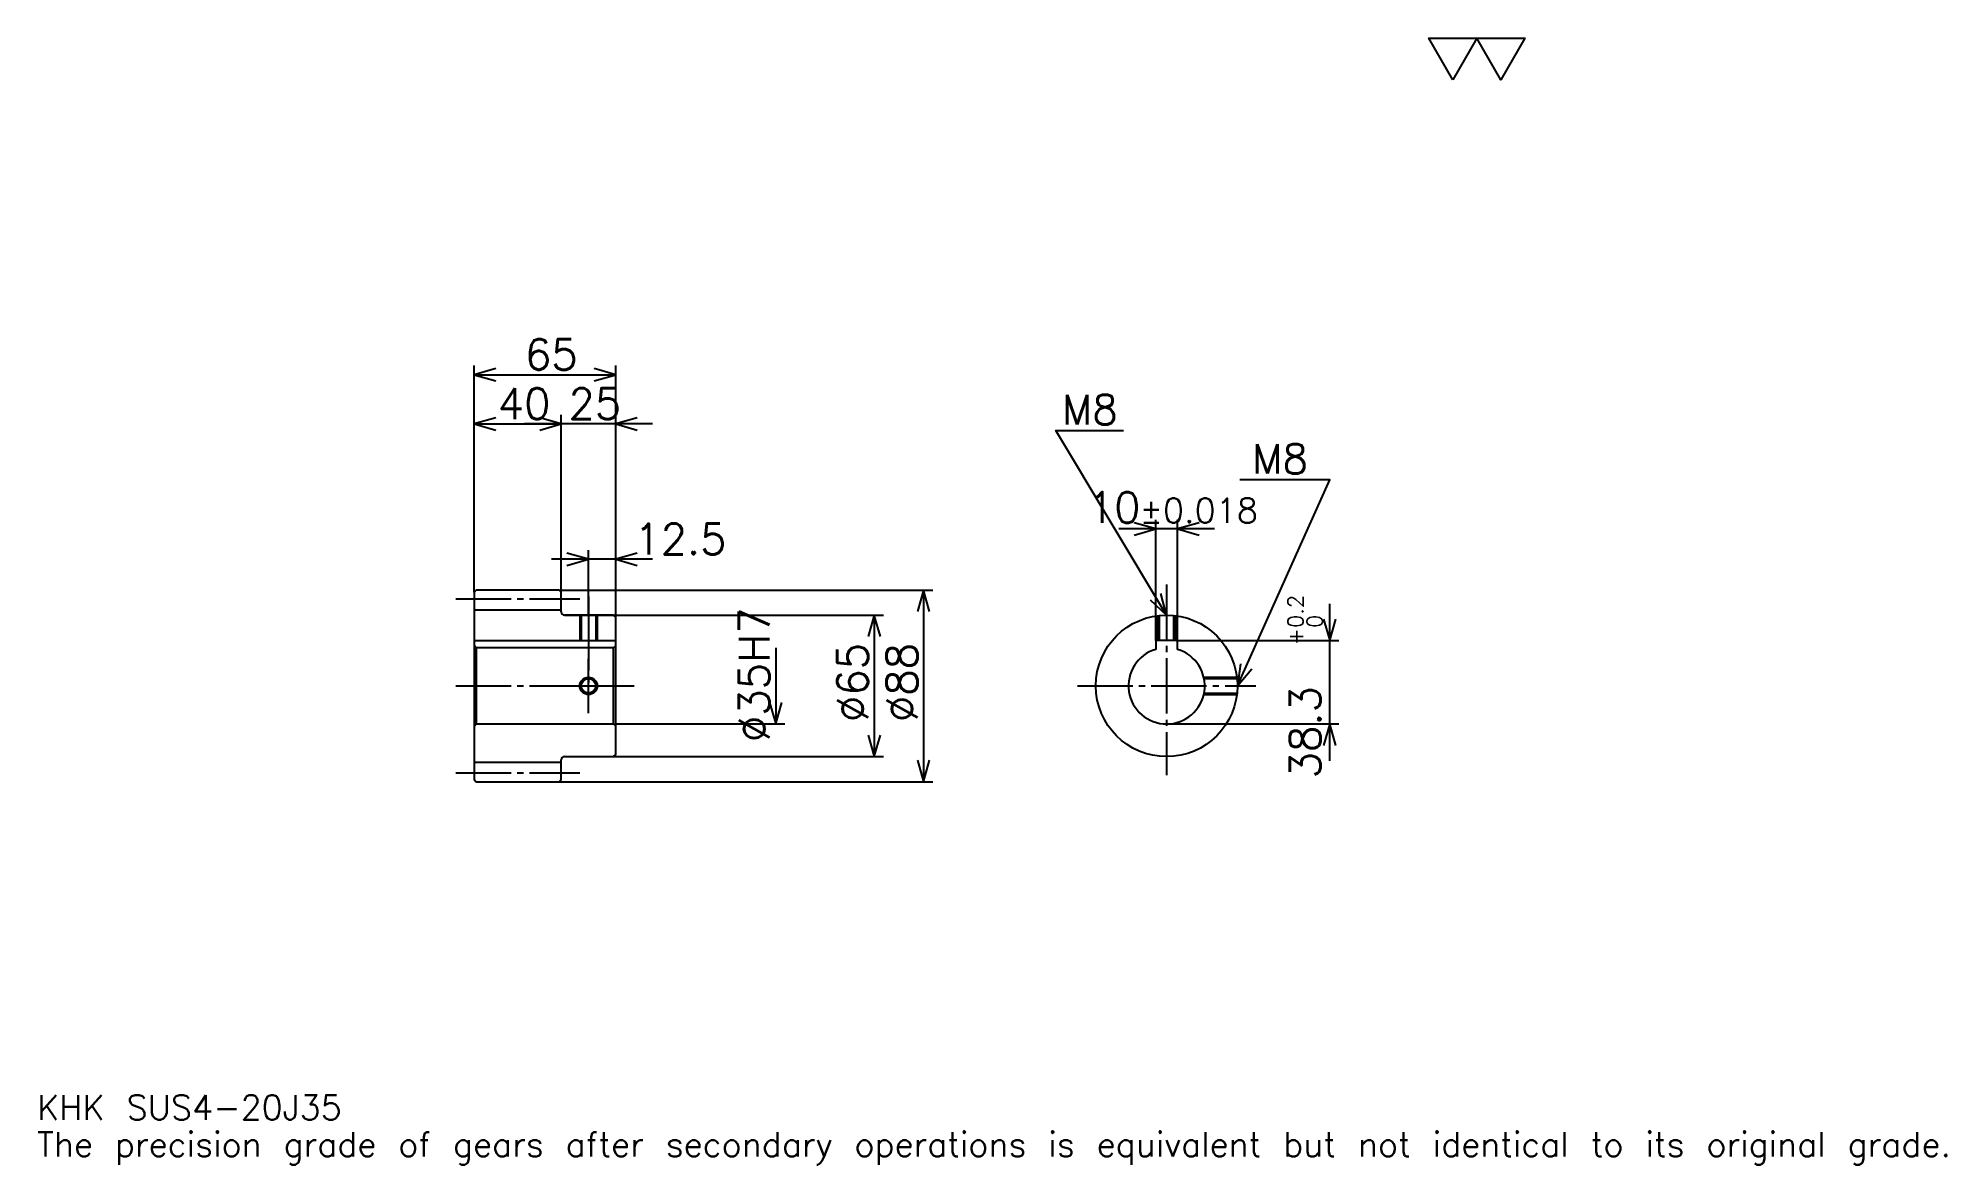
# Model space of a CAD drawing. Extents: x 29 to 905, y 10 to 528.
import ezdxf

# ---------------------------------------------------------------- set-up
doc = ezdxf.new("R2010")
doc.units = 0
doc.linetypes.add('DASHDOT', pattern=[33.913044, 25.434783, -2.826087, 2.826087, -2.826087])
doc.layers.get('0').update_dxf_attribs({"linetype": 'CONTINUOUS'})
doc.layers.add('DASHDOT', color=6, linetype='DASHDOT')
doc.styles.add('KANJI', font='TXT', dxfattribs={"bigfont": 'BIGFONT'})

msp = doc.modelspace()

# ---------------------------------------------------------------- linework, layer by layer
at = {"color": 5}
for p, q in [((228.913055, 274.326111), (228.913055, 377.478271)), ((293.913055, 274.326111), (293.913055, 377.478271)), ((228.913055, 373.239136), (293.913055, 373.239136)), ((228.913055, 350.630432), (268.913055, 350.630432)), ((310.869568, 350.630432), (251.956528, 350.630432)), ((268.913055, 274.326111), (268.913055, 354.869568)), ((568.804321, 302.391296), (524.891357, 302.391296)), ((541.847839, 251.126099), (541.847839, 306.630432)), ((551.847839, 251.126099), (551.847839, 306.630432)), ((281.413055, 274.326111), (281.413055, 292.695679)), ((310.869568, 288.456543), (264.456543, 288.456543)), ((228.913055, 273.326111), (228.913055, 274.326111)), ((267.913055, 274.326111), (293.913055, 274.326111)), ((268.913055, 273.326111), (268.913055, 274.326111)), ((281.413055, 262.826111), (281.413055, 274.326111)), ((281.413055, 262.826111), (281.413055, 274.326111)), ((293.913055, 274.326111), (439.456543, 274.326111)), ((293.913055, 261.826111), (293.913055, 274.326111)), ((435.217407, 274.326111), (435.217407, 186.326096)), ((621.739136, 195.869568), (621.739136, 268.082611)), ((270.413055, 262.826111), (293.913055, 262.826111)), ((293.913055, 262.826111), (416.847839, 262.826111)), ((412.608704, 262.826111), (412.608704, 197.826096)), ((367.391327, 247.826096), (367.391327, 212.826096)), ((551.847839, 251.126099), (625.978271, 251.126099)), ((293.913055, 212.826096), (371.630463, 212.826096)), ((546.847839, 212.826096), (625.978271, 212.826096)), ((270.413055, 197.826096), (293.913055, 197.826096)), ((293.913055, 197.826096), (416.847839, 197.826096)), ((267.913055, 186.326096), (293.913055, 186.326096)), ((293.913055, 186.326096), (439.456543, 186.326096))]:
    msp.add_line(p, q, dxfattribs=at)
at = {"color": 4}
for p, q in [((228.913055, 265.326111), (268.913055, 265.326111)), ((228.913055, 251.126099), (293.913055, 251.126099)), ((229.913055, 247.826096), (229.913055, 212.826096)), ((292.913055, 247.826096), (293.913055, 248.826096)), ((292.913055, 212.826096), (293.913055, 211.826096)), ((228.913055, 195.326096), (268.913055, 195.326096))]:
    msp.add_line(p, q, dxfattribs=at)
at = {"color": 7}
msp.add_lwpolyline([(678.260864, 508.695648), (667.239136, 527.799988), (711.32605, 527.799988), (700.304321, 508.695648), (689.282593, 527.799988), (678.260864, 508.695648)], dxfattribs=at)
at = {"color": 5}
for points in [[(238.804352, 376.065216), (228.913055, 373.239136), (238.804352, 370.413055)], [(284.021759, 370.413055), (293.913055, 373.239136), (284.021759, 376.065216)], [(238.804352, 353.456543), (228.913055, 350.630432), (238.804352, 347.804352)], [(259.021759, 347.804352), (268.913055, 350.630432), (259.021759, 353.456543)], [(259.021759, 347.804352), (268.913055, 350.630432), (259.021759, 353.456543)], [(303.804352, 353.456543), (293.913055, 350.630432), (303.804352, 347.804352)], [(546.847839, 262.826111), (495.978271, 347.608704), (527.065186, 347.608704)], [(579.347839, 230.326096), (621.739136, 325), (580.478271, 325)], [(531.956543, 299.565216), (541.847839, 302.391296), (531.956543, 305.217407)], [(561.739136, 305.217407), (551.847839, 302.391296), (561.739136, 299.565216)], [(271.521759, 285.630432), (281.413055, 288.456543), (271.521759, 291.282623)], [(303.804352, 291.282623), (293.913055, 288.456543), (303.804352, 285.630432)], [(438.043488, 264.434784), (435.217407, 274.326111), (432.391327, 264.434784)], [(539.335449, 269.853821), (546.847839, 262.826111), (544.182129, 272.761841)], [(415.434784, 252.934784), (412.608704, 262.826111), (409.782623, 252.934784)], [(618.913086, 261.017395), (621.739136, 251.126099), (624.565186, 261.017395)], [(580.81073, 240.508652), (579.347839, 230.326096), (585.96936, 238.198822)], [(364.565247, 222.717407), (367.391327, 212.826096), (370.217407, 222.717407)], [(624.565186, 202.934784), (621.739136, 212.826096), (618.913086, 202.934784)], [(409.782623, 207.717407), (412.608704, 197.826096), (415.434784, 207.717407)], [(432.391327, 196.217407), (435.217407, 186.326096), (438.043488, 196.217407)]]:
    msp.add_lwpolyline(points, dxfattribs=at)
at = {"color": 4}
for points in [[(268.913055, 264.326111), (268.913055, 273.326111), (267.913055, 274.326111), (229.913055, 274.326111), (228.913055, 273.326111), (228.913055, 211.826096)], [(270.413055, 197.826096), (292.913055, 197.826096), (293.913055, 198.826096), (293.913055, 261.826111), (292.913055, 262.826111), (270.413055, 262.826111)], [(277.413055, 262.826111), (277.413055, 251.126099)], [(278.088043, 262.826111), (278.088043, 251.126099)], [(284.738068, 262.826111), (284.738068, 251.126099)], [(285.413055, 262.826111), (285.413055, 251.126099)], [(542.847839, 251.126099), (542.847839, 262.57901)], [(543.522827, 251.126099), (543.522827, 262.655579)], [(550.172852, 251.126099), (550.172852, 262.655579)], [(550.847839, 251.126099), (550.847839, 262.57901)], [(228.913055, 211.826096), (229.913055, 212.826096), (292.913055, 212.826096), (292.913055, 247.826096), (229.913055, 247.826096), (228.913055, 248.826096)], [(551.847839, 247.096603), (551.847839, 251.126099), (541.847839, 251.126099), (541.847839, 247.096603)], [(563.884521, 234.326096), (579.100708, 234.326096)], [(564.029053, 233.651093), (579.177307, 233.651093)], [(563.884521, 226.326096), (579.100708, 226.326096)], [(564.029053, 227.001099), (579.177307, 227.001099)], [(228.913055, 211.826096), (228.913055, 187.326096), (229.913055, 186.326096), (267.913055, 186.326096), (268.913055, 187.326096), (268.913055, 196.326096)]]:
    msp.add_lwpolyline(points, dxfattribs=at)
for centre, radius in [((546.847839, 230.326096), 32.5), ((281.413055, 230.326096), 3.325)]:
    msp.add_circle(centre, radius, dxfattribs=at)
at = {"color": 7}
msp.add_circle((281.413055, 230.326096), 4, dxfattribs=at)
at = {"color": 4}
for centre, radius, start, end in [((270.413055, 264.326111), 1.5, 180, 270), ((546.847839, 230.326096), 17.5, 106.601549926, 73.398450074), ((270.413055, 196.326096), 1.5, 90, 180)]:
    msp.add_arc(centre, radius, start, end, dxfattribs=at)
at = {"layer": 'DASHDOT', "color": 7}
for p, q in [((546.847839, 276.956543), (546.847839, 189.347839)), ((220.434799, 270.326111), (277.391327, 270.326111)), ((281.413055, 262.826111), (281.413055, 230.326096)), ((220.434799, 230.326096), (302.391327, 230.326096)), ((505.869568, 230.326096), (587.826111, 230.326096)), ((220.434799, 190.326096), (277.391327, 190.326096))]:
    msp.add_line(p, q, dxfattribs=at)
for points in [[(281.413055, 271.304352), (281.413055, 242.647827)], [(281.413055, 217.847839), (281.413055, 242.804352)], [(268.934784, 230.326096), (293.891327, 230.326096)]]:
    msp.add_lwpolyline(points, dxfattribs=at)

# ---------------------------------------------------------------- texts
at = {"color": 7, "style": 'KANJI'}
for s, height, p in [('65', 14.130435, (252.228271, 375.5)), ('40', 14.130435, (239.728271, 352.891296)), ('25', 14.130435, (272.228271, 352.891296)), ('M8', 13.565218, (498.804352, 350.434784)), ('M8', 13.565218, (586.130432, 327.826111)), ('10', 14.130435, (510.614594, 305.217407)), ('%%p0.018', 11.304348, (534.493286, 305.217407)), ('12.5', 14.130435, (302.391327, 290.717407)), ('KHK SUS4-20J35', 11.304348, (28.26087, 31.086956)), ('The precision grade of gears after secondary operations is equivalent but not identical to its original grade.', 11.304348, (28.26087, 14.130435))]:
    msp.add_text(s, height=height, dxfattribs=at).set_placement(p)
for s, height, p in [('%%c35H7', 14.130435, (364.565247, 204.538055)), ('0.2', 7.065217, (609.586975, 256.930328)), ('+', 7.065217, (609.586975, 249.017273)), ('0', 7.065217, (618.347839, 256.930328)), ('%%c65', 14.130435, (409.782623, 213.722839)), ('%%c88', 14.130435, (432.391327, 213.722839)), ('38.3', 14.130435, (617.5, 187.855164))]:
    msp.add_text(s, height=height, rotation=90, dxfattribs=at).set_placement(p)

doc.saveas('drawing.dxf')
